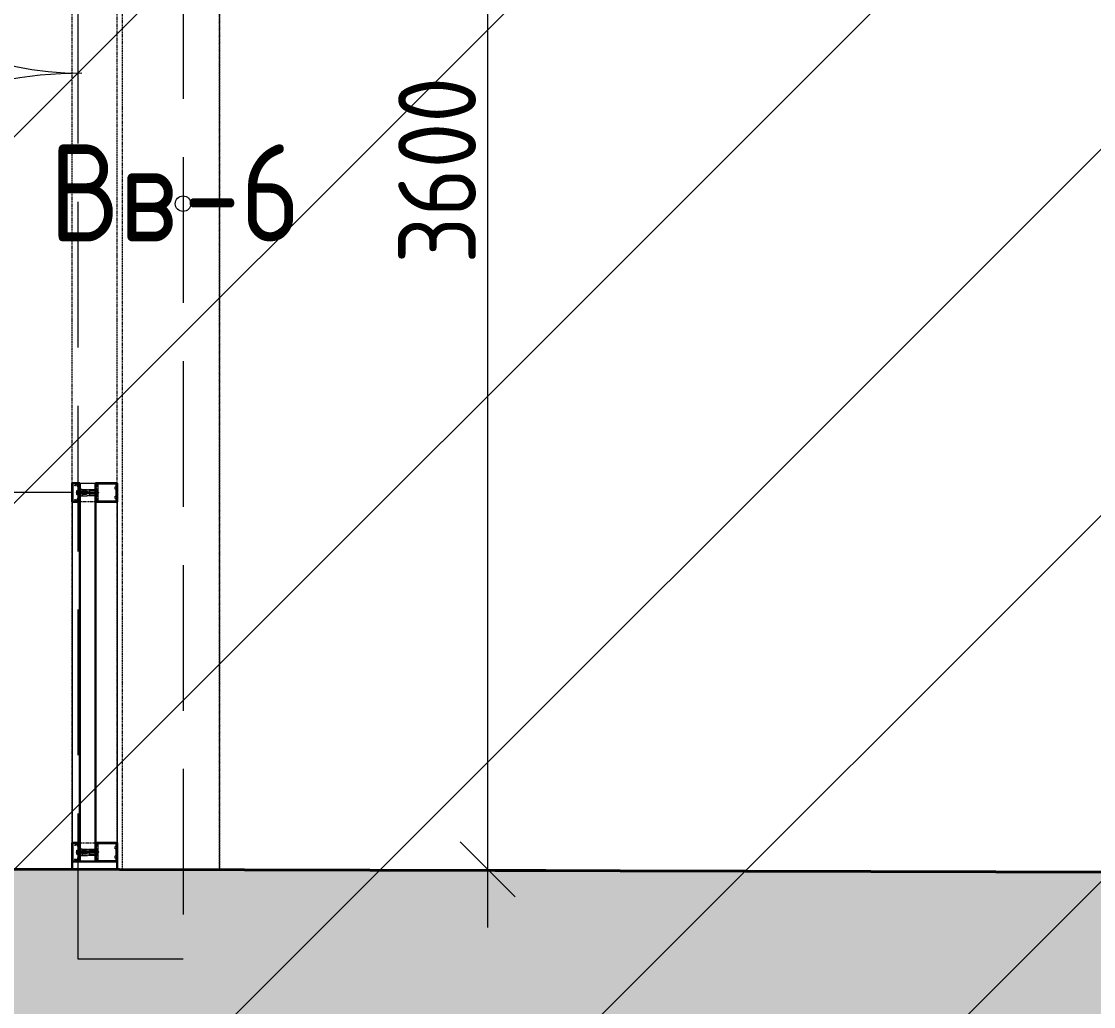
# Model space of a CAD drawing. Header units: millimetres. Extents: x -269164 to 430575, y -569542 to 36130.
# Drawn here: x 200067 to 202826, y -421911 to -419374 of the extents above; entities that cross this region are included whole.
import ezdxf

# ---------------------------------------------------------------- set-up
doc = ezdxf.new("R2010")
doc.units = ezdxf.units.MM
doc.linetypes.add('ADSK_Сверху', pattern=[4.5, 3, -1.5])
doc.linetypes.add('GOST2.303 4', pattern=[7, 5, -2, 0])
for name, color, linetype, lineweight in [('Витраж', 7, 'Continuous', 18), ('Двери', 7, 'Continuous', 18), ('Каркас', 7, 'Continuous', 18), ('Марки', 7, 'Continuous', 20), ('Панели витража', 7, 'Continuous', 18), ('Размеры', 7, 'Continuous', 9), ('Стены внутренние', 7, 'Continuous', 18), ('Узлы', 7, 'Continuous', 18)]:
    doc.layers.add(name, color=color, linetype=linetype, lineweight=lineweight)
doc.styles.add('GOST Common', font='GOST_Common.ttf', dxfattribs={"width": 0.9, "height": 200})
doc.styles.add('GOST Common_2', font='GOST_Common.ttf', dxfattribs={"width": 0.9, "height": 250})
doc.dimstyles.new('ADSK_Основной_2_мм_Округление_до_1_мм', dxfattribs={"dimscale": 304.8, "dimtxt": 201.142999, "dimasz": 0.463911, "dimexe": 0.492126, "dimexo": 0.492126, "dimgap": 0.098425, "dimtad": 1, "dimdec": 0, "dimdsep": 46, "dimtxsty": 'GOST Common', "dimblk1": 'OBLIQUE', "dimblk2": 'OBLIQUE', "dimsah": 1, "dimcen": 0.09, "dimdle": 0.492126, "dimazin": 2, "dimtfac": 1, "dimtdec": 4, "dimtix": 1, "dimtmove": 0, "dimatfit": 3, "dimfxl": 1, "dimtvp": 1, "dimtolj": 1, "dimtzin": 0, "dimlwd": 20, "dimlwe": 20, "dimarcsym": 2})

# ---------------------------------------------------------------- blocks, each defined once
blk = doc.blocks.new('Прямоугольный импост - Зазор 20х116мм-1859005-03 План 3-го этажа маркировочный')
at = {"layer": 'Витраж', "color": 253, "linetype": 'ADSK_Сверху', "true_color": 0xaaaaaa}
for p, q in [((22014.7, 10010.5), (22014.7, 10034.5)), ((22130.7, 10010.5), (22130.7, 10034.5)), ((22014.7, 9108.5), (22014.7, 9132.5)), ((22130.7, 9108.5), (22130.7, 9132.5))]:
    blk.add_line(p, q, dxfattribs=at)
blk = doc.blocks.new('Прямоугольный импост - Зазор 20х116мм-2336938-03 План 3-го этажа маркировочный')
at = {"layer": 'Витраж', "color": 253, "linetype": 'ADSK_Сверху', "true_color": 0xaaaaaa}
for p, q in [((22014.7, 11930.5), (22014.7, 11954.5)), ((22130.7, 11930.5), (22130.7, 11954.5)), ((22014.7, 10034.5), (22014.7, 10058.5)), ((22130.7, 10034.5), (22130.7, 10058.5))]:
    blk.add_line(p, q, dxfattribs=at)
blk = doc.blocks.new('Прямоугольный импост - Зазор 20х116мм-1854064-03 План 3-го этажа маркировочный')
at = {"layer": 'Витраж', "color": 253, "linetype": 'ADSK_Сверху', "true_color": 0xaaaaaa}
for p, q in [((0, 76), (-20, 76)), ((-20, 76), (-20, 20)), ((0, -40), (0, 76)), ((-20, -20), (-20, -40)), ((-20, -40), (0, -40))]:
    blk.add_line(p, q, dxfattribs=at)
blk = doc.blocks.new('Системная панель - ADSK_Cтеклопакет_40мм-1857743-03 План 3-го этажа маркировочный')
at = {"layer": 'Панели витража', "color": 253, "linetype": 'ADSK_Сверху', "true_color": 0xaaaaaa}
for p, q in [((11.90625, 20), (-11.90625, 20)), ((-11.90625, -20), (-11.90625, 20)), ((11.90625, 20), (11.90625, -20)), ((-11.90625, -20), (11.90625, -20))]:
    blk.add_line(p, q, dxfattribs=at)
blk = doc.blocks.new('Системная панель - ADSK_Cтеклопакет_40мм-2336941-03 План 3-го этажа маркировочный')
at = {"layer": 'Панели витража', "color": 253, "linetype": 'ADSK_Сверху', "true_color": 0xaaaaaa}
for p, q in [((-936, 20), (-959.8125, 20)), ((-959.8125, -20), (-959.8125, 20)), ((959.8125, 20), (936, 20)), ((959.8125, 20), (959.8125, -20)), ((-959.8125, -20), (-936, -20)), ((936, -20), (959.8125, -20))]:
    blk.add_line(p, q, dxfattribs=at)
blk = doc.blocks.new('Прямоугольный импост - 48х116мм простой-2336940-03 План 3-го этажа маркировочный')
at = {"layer": 'Витраж', "color": 253, "linetype": 'ADSK_Сверху', "true_color": 0xaaaaaa}
for p, q in [((22130.7, 11930.5), (22014.7, 11930.5)), ((22014.7, 10058.5), (22014.7, 11930.5)), ((22130.7, 10058.5), (22130.7, 11930.5)), ((22014.7, 10058.5), (22130.7, 10058.5))]:
    blk.add_line(p, q, dxfattribs=at)
blk = doc.blocks.new('Прямоугольный импост - 48х116мм-1857750-03 План 3-го этажа маркировочный')
at = {"layer": 'Витраж', "color": 253, "linetype": 'ADSK_Сверху', "true_color": 0xaaaaaa}
for p, q in [((-24, 76), (24, 76)), ((24, -40), (-24, -40))]:
    blk.add_line(p, q, dxfattribs=at)
blk = doc.blocks.new('Системная панель - ADSK_Cтеклопакет_40мм-1859003-03 План 3-го этажа маркировочный')
at = {"layer": 'Панели витража', "color": 253, "linetype": 'ADSK_Сверху', "true_color": 0xaaaaaa}
for p, q in [((-439, 20), (-462.8125, 20)), ((-462.8125, -20), (-462.8125, 20)), ((462.8125, 20), (439, 20)), ((462.8125, 20), (462.8125, -20)), ((-462.8125, -20), (-439, -20)), ((439, -20), (462.8125, -20))]:
    blk.add_line(p, q, dxfattribs=at)
blk = doc.blocks.new('Прямоугольный импост - 48х116мм простой-1856225-03 План 3-го этажа маркировочный')
at = {"layer": 'Витраж', "color": 253, "linetype": 'ADSK_Сверху', "true_color": 0xaaaaaa}
for p, q in [((22130.7, 10010.5), (22014.7, 10010.5)), ((22014.7, 9132.5), (22014.7, 10010.5)), ((22130.7, 9132.5), (22130.7, 10010.5)), ((22014.7, 9132.5), (22130.7, 9132.5))]:
    blk.add_line(p, q, dxfattribs=at)
blk = doc.blocks.new('Прямоугольный импост - 48х116мм-V5-03 План 3-го этажа маркировочный')
at = {"layer": 'Витраж', "color": 253, "linetype": 'ADSK_Сверху', "true_color": 0xaaaaaa}
for p, q in [((-24, 20), (-24, 76)), ((-24, 76), (24, 76)), ((-24, -40), (-24, -20)), ((24, -40), (-24, -40))]:
    blk.add_line(p, q, dxfattribs=at)
blk = doc.blocks.new('Прямоугольный импост - Зазор 20х116мм-1858188-03 План 3-го этажа маркировочный')
at = {"layer": 'Витраж', "color": 253, "linetype": 'ADSK_Сверху', "true_color": 0xaaaaaa}
for p, q in [((22014.7, 9064.5), (22014.7, 9108.5)), ((22130.7, 9064.5), (22130.7, 9108.5)), ((22014.7, 9064.5), (22130.7, 9064.5))]:
    blk.add_line(p, q, dxfattribs=at)
blk = doc.blocks.new('Системная панель - ADSK_Cтеклопакет_40мм-1856745-03 План 3-го этажа маркировочный')
at = {"layer": 'Панели витража', "lineweight": 30}
for p, q in [((11.90625, 20), (-11.90625, 20)), ((-11.90625, 20), (-11.90625, -20)), ((11.90625, -20), (11.90625, 20)), ((-11.90625, -20), (11.90625, -20))]:
    blk.add_line(p, q, dxfattribs=at)
blk = doc.blocks.new('Прямоугольный импост - 48х116-1503859-03 План 3-го этажа маркировочный')
at = {"layer": 'Узлы'}
for p, q in [((-24, 76.5), (-24, 20.5)), ((24, 76.5), (-24, 76.5)), ((-21.5, 23), (-21.5, 74)), ((-21.5, 74), (-16.6, 74)), ((-15.1, 72.4), (-15.1, 70.9)), ((-15.1, 70.9), (-9.2, 70.9)), ((-9.2, 70.9), (-9.2, 72.4)), ((-7.6, 74), (7.6, 74)), ((9.2, 72.4), (9.2, 70.9)), ((9.2, 70.9), (15.1, 70.9)), ((15.1, 70.9), (15.1, 72.4)), ((16.6, 74), (21.5, 74)), ((21.5, 74), (21.5, 23)), ((24, 20.5), (24, 76.5)), ((-24, 20.5), (-18.1, 20.5)), ((-21, 23), (-21.5, 23)), ((-21, 26.1), (-21, 23)), ((-4.1, 26.8), (-20.2, 26.8)), ((-17.2, 24.3), (-15.8, 24.3)), ((-15, 20.5), (-11.8, 20.5)), ((-11, 21.3), (-11, 23.5)), ((-10.5, 24.3), (-10.5, 22.4)), ((-10.2, 24.3), (-5.9, 24.3)), ((-9.7, 21.7), (-8, 21.7)), ((-8, 21.7), (-8, 2.5)), ((-8, -14.1), (-8, 0)), ((-7.7, 2.2), (-6.7, 2.2)), ((-6.7, 0.3), (-7.7, 0.3)), ((-6.4, 2), (-6.4, 0.6)), ((-5.4, 5.1), (-5.4, 22.8)), ((-3.5, 5.1), (-5.4, 5.1)), ((-5.1, 23.5), (-5.1, 21.3)), ((-4.3, 20.5), (-0.8, 20.5)), ((-2.6, 23.8), (-2.6, 25.3)), ((2.6, 23.8), (-2.6, 23.8)), ((-2.5, -1.3), (-1.1, 4.3)), ((-0.8, 20.5), (0, 21.3)), ((0, 21.3), (0.8, 20.5)), ((0.8, 20.5), (4.3, 20.5)), ((1.1, 4.3), (2.5, -1.3)), ((2.6, 25.3), (2.6, 23.8)), ((5.4, 5.1), (3.5, 5.1)), ((20.2, 26.8), (4.1, 26.8)), ((5.1, 21.3), (5.1, 23.5)), ((5.4, 22.8), (5.4, 5.1)), ((5.9, 24.3), (10.2, 24.3)), ((6.4, 0.6), (6.4, 2)), ((6.7, 2.2), (7.7, 2.2)), ((7.7, 0.3), (6.7, 0.3)), ((8, 2.5), (8, 21.7)), ((8, 21.7), (9.7, 21.7)), ((8, -14.1), (8, 0)), ((10.5, 22.4), (10.5, 24.3)), ((11, 23.5), (11, 21.3)), ((11.8, 20.5), (15, 20.5)), ((15.8, 24.3), (17.2, 24.3)), ((18.1, 20.5), (24, 20.5)), ((21, 23), (21, 26.1)), ((21.5, 23), (21, 23)), ((-24, -20), (-24, -24.7)), ((-24, -27.3), (-24, -39.5)), ((-21.4, -19.5), (-23.5, -19.5)), ((-23.2, -25.5), (-22.2, -25.5)), ((-22, -25.7), (-22.5, -25.7)), ((-18.3, -23.3), (-20.5, -23.3)), ((-18.9, -28.9), (-18.9, -25.5)), ((-18.9, -25.5), (-16, -25.5)), ((-5.7, -19.5), (-17.4, -19.5)), ((-14.5, -24), (-14.5, -22)), ((-14.5, -22), (-8.3, -22)), ((-8.3, -22), (-7.6, -22.7)), ((-6.9, -14.1), (-8, -14.1)), ((-0.4, -22.7), (-7.6, -22.7)), ((-6.9, -14.1), (-6.6, -14.5)), ((-6.6, -14.5), (-6.2, -14.1)), ((-6.2, -14.1), (-4.3, -14.1)), ((-5.3, -19.1), (-5.7, -19.5)), ((-5, -19.5), (-5.3, -19.1)), ((5, -19.5), (-5, -19.5)), ((-2.4, -0.9), (-4.9, -3.8)), ((-4.9, -3.8), (-4.9, -14.1)), ((-4.9, -3.8), (4.9, -3.8)), ((-4.3, -14.1), (-3.9, -14.5)), ((-3.9, -14.5), (-3.6, -14.1)), ((-3.6, -14.1), (-2.5, -14.1)), ((-2.5, -14.1), (-2.5, -1.1)), ((2.4, -0.9), (-2.4, -0.9)), ((-0.4, -22.7), (0, -22.3)), ((0, -22.3), (0.4, -22.7)), ((7.6, -22.7), (0.4, -22.7)), ((4.9, -3.8), (2.4, -0.9)), ((2.5, -1.3), (2.5, -14.1)), ((2.5, -14.1), (3.6, -14.1)), ((3.6, -14.1), (3.9, -14.5)), ((3.9, -14.5), (4.3, -14.1)), ((4.3, -14.1), (6.2, -14.1)), ((4.9, -3.8), (4.9, -14.1)), ((5.3, -19.1), (5, -19.5)), ((5.7, -19.5), (5.3, -19.1)), ((17.4, -19.5), (5.7, -19.5)), ((6.2, -14.1), (6.6, -14.5)), ((6.6, -14.5), (6.9, -14.1)), ((8, -14.1), (6.9, -14.1)), ((7.6, -22.7), (8.3, -22)), ((8.3, -22), (14.5, -22)), ((14.5, -22), (14.5, -24)), ((16, -25.5), (18.9, -25.5)), ((17, -22), (17, -21.8)), ((20.5, -23.3), (18.3, -23.3)), ((18.9, -25.5), (18.9, -28.9)), ((23.5, -19.5), (21.4, -19.5)), ((21.8, -21.8), (21.8, -22)), ((22.5, -25.7), (22, -25.7)), ((22.2, -25.5), (23.2, -25.5)), ((24, -24.7), (24, -20)), ((24, -39.5), (24, -27.3)), ((-24, -39.5), (24, -39.5)), ((-22.7, -38.2), (-22.7, -27.8)), ((-22.7, -27.8), (-22, -27.8)), ((-7.4, -38.2), (-22.7, -38.2)), ((-21.8, -28), (-19.1, -32.6)), ((-17.4, -31.6), (-18.9, -28.9)), ((0, -38), (-7.4, -38.2)), ((15.9, -38.2), (0, -38)), ((22.7, -38.2), (15.9, -38.2)), ((18.9, -28.9), (17.4, -31.6)), ((19.1, -32.6), (21.8, -28)), ((22, -27.8), (22.7, -27.8)), ((22.7, -27.8), (22.7, -38.2))]:
    blk.add_line(p, q, dxfattribs=at)
at = {"layer": 'Узлы', "lineweight": 9}
for p, q in [((0, 28.9), (-2.4, 26.5)), ((2.4, 26.5), (0, 28.9)), ((-2.4, 26.5), (-2.4, -0.9)), ((2.4, -0.9), (2.4, 26.5)), ((-8, -19.5), (-8, -14.1)), ((-6.3, -23.7), (-6.3, -22.7)), ((6.4, -23.7), (-6.3, -23.7)), ((-5.2, -27.2), (-5.2, -23.7)), ((-5.1, -27.3), (5.1, -27.3)), ((-2.6, -27.2), (-2.6, -23.7)), ((-2.5, -14.1), (-2.5, -19.5)), ((2.5, -14.1), (2.5, -19.5)), ((2.6, -27.2), (2.6, -23.7)), ((5.2, -27.2), (5.2, -23.7)), ((6.4, -22.7), (6.4, -23.7)), ((8, -14.1), (8, -19.5)), ((3.9, -28.1), (-3.9, -28.1))]:
    blk.add_line(p, q, dxfattribs=at)
at = {"layer": 'Узлы'}
for centre, radius, start, end in [((-16.6, 72.4), 1.52, 0, 90), ((-7.6, 72.4), 1.52, 90, 180), ((7.6, 72.4), 1.52, 0, 90), ((16.6, 72.4), 1.52, 90, 180), ((-20.2, 26.1), 0.762, 90, 180), ((-17.2, 23), 1.27, 90, 180), ((-16.2, 22.8), 2.29, 180, 225.1897), ((-18.1, 20.9), 0.381, 270, 45.1897), ((-15.8, 23), 1.27, 0, 90), ((-15, 20.9), 0.381, 134.8103, 270), ((-16.9, 22.8), 2.29, 314.8103, 0), ((-11.8, 21.3), 0.762, 270, 0), ((-10.2, 23.5), 0.762, 90, 180), ((-9.7, 22.4), 0.762, 180, 270), ((-7.7, 2.5), 0.254, 180, 270), ((-7.7, 0), 0.254, 90, 180), ((-6.9, 22.8), 1.52, 360, 90), ((-6.7, 2), 0.254, 360, 90), ((-6.7, 0.6), 0.254, 270, 360), ((-5.9, 23.5), 0.762, 0, 90), ((-4.3, 21.3), 0.762, 180, 270), ((-4.1, 25.3), 1.52, 360, 90), ((0, 4), 3.63, 17.5064, 162.4936), ((0, 4), 1.09, 15, 165), ((4.1, 25.3), 1.52, 90, 180), ((4.3, 21.3), 0.762, 270, 0), ((5.9, 23.5), 0.762, 90, 180), ((6.9, 22.8), 1.52, 90, 180), ((6.7, 2), 0.254, 90, 180), ((6.7, 0.6), 0.254, 180, 270), ((7.7, 2.5), 0.254, 270, 0), ((7.7, 0), 0.254, 0, 90), ((9.7, 22.4), 0.762, 270, 0), ((10.2, 23.5), 0.762, 0, 90), ((11.8, 21.3), 0.762, 180, 270), ((15.8, 23), 1.27, 90, 180), ((16.9, 22.8), 2.29, 180, 225.1897), ((15, 20.9), 0.381, 270, 45.1897), ((17.2, 23), 1.27, 0, 90), ((18.1, 20.9), 0.381, 134.8103, 270), ((16.2, 22.8), 2.29, 314.8103, 0), ((20.2, 26.1), 0.762, 0, 90), ((-23.5, -20), 0.508, 90, 180), ((-23.2, -24.7), 0.762, 180, 270), ((-22.5, -27.3), 1.52, 90, 180), ((-22.2, -26.8), 1.27, 288.6629, 90), ((-22, -26.8), 1.02, 270, 90), ((-19.5, -21.8), 2.29, 134.8103, 180), ((-20.5, -22), 1.27, 180, 270), ((-21.4, -19.9), 0.381, 314.8103, 90), ((-18.3, -22), 1.27, 270, 0), ((-17.4, -19.9), 0.381, 90, 225.1897), ((-19.3, -21.8), 2.29, 0, 45.1897), ((-16, -24), 1.52, 270, 0), ((16, -24), 1.52, 180, 270), ((19.3, -21.8), 2.29, 134.8103, 180), ((18.3, -22), 1.27, 180, 270), ((17.4, -19.9), 0.381, 314.8103, 90), ((20.5, -22), 1.27, 270, 0), ((21.4, -19.9), 0.381, 90, 225.1897), ((22.2, -26.8), 1.27, 90, 251.3371), ((22, -26.8), 1.02, 90, 270), ((19.5, -21.8), 2.29, 0, 45.1897), ((22.5, -27.3), 1.52, 360, 90), ((23.2, -24.7), 0.762, 270, 0), ((23.5, -20), 0.508, 0, 90), ((-18.3, -32.1), 1.02, 210, 30), ((18.3, -32.1), 1.02, 150, 330)]:
    blk.add_arc(centre, radius, start, end, dxfattribs=at)
at = {"layer": 'Узлы', "lineweight": 9}
for centre, radius, start, end in [((-3.9, -26.7), 1.38, 200.9416, 339.0732), ((0, -23.9), 4.19, 234.2873, 305.7127), ((3.9, -26.7), 1.38, 200.9416, 339.0732)]:
    blk.add_arc(centre, radius, start, end, dxfattribs=at)
blk = doc.blocks.new('Прямоугольный импост - 48х116мм-1856723-03 План 3-го этажа маркировочный')
at = {"layer": 'Витраж', "lineweight": 30}
for p, q in [((-24, 20), (-24, 76)), ((-24, 76), (24, 76)), ((24, 76), (24, 20)), ((-0.1875, 20), (-24, 20)), ((-0.1875, -20), (-0.1875, 20)), ((24, 20), (0.1875, 20)), ((0.1875, 20), (0.1875, -20)), ((-24, -40), (-24, -20)), ((-24, -20), (-0.1875, -20)), ((0.1875, -20), (24, -20)), ((24, -20), (24, -40)), ((24, -40), (-24, -40))]:
    blk.add_line(p, q, dxfattribs=at)
blk = doc.blocks.new('Прямоугольный импост - Зазор 20х116мм-1839984-03 План 3-го этажа маркировочный')
at = {"layer": 'Витраж', "lineweight": 30}
for p, q in [((0, 76), (-20, 76)), ((-20, 76), (-20, -40)), ((0, -40), (0, 76)), ((-20, -40), (0, -40))]:
    blk.add_line(p, q, dxfattribs=at)
blk = doc.blocks.new('Системная панель - ADSK_Cтеклопакет_40мм-1856757-03 План 3-го этажа маркировочный')
at = {"layer": 'Панели витража', "lineweight": 30}
for p, q in [((462.8125, 20), (-462.8125, 20)), ((-462.8125, 20), (-462.8125, -20)), ((462.8125, -20), (462.8125, 20)), ((-462.8125, -20), (462.8125, -20))]:
    blk.add_line(p, q, dxfattribs=at)
blk = doc.blocks.new('Прямоугольный импост - 48х116мм-1840198-03 План 3-го этажа маркировочный')
at = {"layer": 'Витраж'}
for p, q in [((22034.7, 10058.5), (22074.7, 10058.5)), ((22014.7, 10010.5), (22014.7, 9132.5)), ((22130.7, 10010.5), (22130.7, 9132.5))]:
    blk.add_line(p, q, dxfattribs=at)
blk = doc.blocks.new('Дверь-Витраж-Двойная-Витрина - Дв-6-2336945-03 План 3-го этажа маркировочный')
at = {"layer": 'Двери'}
for p, q in [((-959.8125, 40), (-959.8125, 1095.175)), ((959.8125, 40), (959.8125, 855.55))]:
    blk.add_line(p, q, dxfattribs=at)
for centre, radius, start, end in [((-959.8125, 15.55), 1079.625, 0, 90), ((959.8125, 15.55), 840, 90, 180)]:
    blk.add_arc(centre, radius, start, end, dxfattribs=at)
blk = doc.blocks.new('ADSK_Марка_Стена - Экземпляр_ADSK_Позиция-74353-03 План 3-го этажа маркировочный')
at = {"layer": 'Марки', "lineweight": 9}
blk.add_circle((0, 0), 0.2, dxfattribs=at)
blk = doc.blocks.new('_Oblique')
at = {"color": 0, "linetype": 'ByBlock', "lineweight": -2}
blk.add_line((-0.5, -0.5), (0.5, 0.5), dxfattribs=at)
blk = doc.blocks.new('*D10017')
at = {"layer": 'Defpoints', "color": 0, "lineweight": 40, "transparency": 16777216}
for p in [(200737.6, -417957.5), (200737.6, -421557.5), (201266.7, -421557.5)]:
    blk.add_point(p, dxfattribs=at)
at = {"layer": 'Размеры', "color": 0, "lineweight": 20, "transparency": 16777216}
for p, q in [((201266.7, -417807.5), (201266.7, -421707.5)), ((200887.6, -417957.5), (201416.7, -417957.5)), ((200887.6, -421557.5), (201416.7, -421557.5))]:
    blk.add_line(p, q, dxfattribs=at)
at = {"layer": 'Размеры', "color": 0, "lineweight": 20, "transparency": 16777216, "xscale": 141.4, "yscale": 141.4, "zscale": 141.4}
for p, rotation in [((201266.7, -417957.5), 90), ((201266.7, -421557.5), 270)]:
    blk.add_blockref('_Oblique', p, dxfattribs=dict(at, rotation=rotation))
at = {"layer": 'Размеры', "color": 0, "lineweight": 20, "transparency": 16777216, "insert": (201136.7, -419757.5), "char_height": 200, "width": 605.475, "attachment_point": 5, "rotation": 90, "style": 'GOST Common'}
blk.add_mtext('\\A1;3600', dxfattribs=at)

msp = doc.modelspace()

# ---------------------------------------------------------------- hatches: boundary and pattern name
at = {"lineweight": 13, "true_color": 0x636466}
h = msp.add_hatch(dxfattribs=at)
h.set_pattern_fill('ANSI31', color=251, scale=210)
h.set_pattern_definition([(45, (-1914008.9, -109463.3), (-471.46345, 471.46345), [])])
h.paths.add_polyline_path([(234958.19, -379662.32), (191467.82, -379662.32), (191467.82, -437206.01), (234958.19, -437206.01)])
at = {"layer": 'Стены внутренние', "true_color": 0xc0c0c0}
h = msp.add_hatch(color=9, dxfattribs=at)
h.paths.add_polyline_path([(220305.97, -421990.5), (220303.14, -421610.49), (214126.17, -421594.16), (214125.16, -421974.16), (220248.21, -421990.35)])
h.paths.add_polyline_path([(212625.17, -421970.2), (212625.99, -421590.2), (208077.14, -421578.18), (208076.14, -421958.17), (211751.34, -421967.89)])
h.paths.add_polyline_path([(206533.18, -421954.1), (206533.18, -421574.09), (205555.17, -421571.51), (205555.17, -421951.51)])
h.paths.add_polyline_path([(204054.17, -421947.54), (204054.99, -421567.54), (197068.18, -421549.08), (197067.17, -421929.07), (203726.36, -421946.68)])
h.paths.add_polyline_path([(195521.88, -421924.99), (195522.89, -421544.99), (193346.25, -421539.24), (193345.24, -421919.24), (194979.68, -421923.56)])
h.paths.add_polyline_path([(191845.25, -421915.27), (191845.25, -421535.27), (188699, -421526.95), (188698, -421906.95)])
h.paths.add_polyline_path([(187164.01, -421902.9), (187164.01, -421522.9), (186315.93, -421520.65), (186316.67, -421900.66), (187139.3, -421902.83)])

# ---------------------------------------------------------------- linework, layer by layer
at = {"layer": 'Каркас', "color": 253, "linetype": 'ADSK_Сверху', "true_color": 0xb2b2b2}
for p, q in [((200326.38, -417318.21), (200326.38, -421557.69)), ((200576.38, -421558.35), (200576.38, -417318.21)), ((200326.38, -421557.69), (200576.38, -421558.35))]:
    msp.add_line(p, q, dxfattribs=at)
at = {"layer": 'Каркас', "color": 253, "linetype": 'ADSK_Сверху', "true_color": 0xaaaaaa}
for p, q in [((200326.38, -417318.21), (200326.38, -421557.69)), ((200576.38, -417318.21), (200576.38, -421558.35)), ((200576.38, -421558.35), (200326.38, -421557.69))]:
    msp.add_line(p, q, dxfattribs=at)
at = {"layer": 'Каркас', "color": 30, "linetype": 'GOST2.303 4', "ltscale": 75, "true_color": 0xf26722}
msp.add_lwpolyline([(200213.17, -417623.95), (200483.17, -417623.95), (200483.17, -421788.69), (200213.17, -421788.69), (200213.17, -417623.95)], dxfattribs=at)
at = {"layer": 'Стены внутренние', "lineweight": 40}
msp.add_line((204055.17, -421567.54), (197045.78, -421549.02), dxfattribs=at)
at = {"layer": 'Стены внутренние', "color": 253, "linetype": 'ADSK_Сверху', "true_color": 0xaaaaaa}
msp.add_line((200313.63, -421557.65), (200237.63, -421557.45), dxfattribs=at)

# ---------------------------------------------------------------- block references
at = {"layer": 'Витраж', "color": 253, "linetype": 'ADSK_Сверху', "true_color": 0xaaaaaa}
for name in ['Прямоугольный импост - Зазор 20х116мм-2336938-03 План 3-го этажа маркировочный', 'Прямоугольный импост - 48х116мм простой-2336940-03 План 3-го этажа маркировочный', 'Прямоугольный импост - Зазор 20х116мм-1859005-03 План 3-го этажа маркировочный', 'Прямоугольный импост - 48х116мм простой-1856225-03 План 3-го этажа маркировочный', 'Прямоугольный импост - Зазор 20х116мм-1858188-03 План 3-го этажа маркировочный']:
    msp.add_blockref(name, (178182.91, -430621.92), dxfattribs=at)
at = {"layer": 'Витраж', "color": 253, "linetype": 'ADSK_Сверху', "true_color": 0xaaaaaa, "extrusion": (0, 0, -1), "rotation": 90.00000000000007}
for name, p in [('Прямоугольный импост - 48х116мм-1857750-03 План 3-го этажа маркировочный', (-200237.63, -420587.45)), ('Прямоугольный импост - 48х116мм-V5-03 План 3-го этажа маркировочный', (-200237.63, -421513.45))]:
    msp.add_blockref(name, p, dxfattribs=at)
at = {"layer": 'Витраж', "extrusion": (0, 0, -1), "rotation": 90.00000000000007}
for p in [(-200237.63, -420587.45), (-200237.63, -421513.45)]:
    msp.add_blockref('Прямоугольный импост - 48х116мм-1856723-03 План 3-го этажа маркировочный', p, dxfattribs=at)
at = {"layer": 'Витраж'}
msp.add_blockref('Прямоугольный импост - 48х116мм-1840198-03 План 3-го этажа маркировочный', (178182.91, -430621.92), dxfattribs=at)
at = {"layer": 'Витраж', "lineweight": 9, "extrusion": (0, 0, -1), "rotation": 90.00000000000007}
msp.add_blockref('Прямоугольный импост - 48х116-1503859-03 План 3-го этажа маркировочный', (-200237.13, -421513.45), dxfattribs=at)
at = {"layer": 'Витраж', "color": 253, "linetype": 'ADSK_Сверху', "true_color": 0xaaaaaa, "rotation": 269.9999999999999}
msp.add_blockref('Прямоугольный импост - Зазор 20х116мм-1854064-03 План 3-го этажа маркировочный', (200237.63, -421557.45), dxfattribs=at)
at = {"layer": 'Витраж', "rotation": 269.9999999999999}
msp.add_blockref('Прямоугольный импост - Зазор 20х116мм-1839984-03 План 3-го этажа маркировочный', (200237.63, -421557.45), dxfattribs=at)
at = {"layer": 'Двери', "rotation": 89.99999999999993}
msp.add_blockref('Дверь-Витраж-Двойная-Витрина - Дв-6-2336945-03 План 3-го этажа маркировочный', (200237.63, -419627.45), dxfattribs=at)
at = {"layer": 'Марки', "xscale": 99.99999999999993, "yscale": 99.99999999999993, "zscale": 99.99999999999993}
msp.add_blockref('ADSK_Марка_Стена - Экземпляр_ADSK_Позиция-74353-03 План 3-го этажа маркировочный', (200482.95, -419843.55), dxfattribs=at)
at = {"layer": 'Панели витража', "color": 253, "linetype": 'ADSK_Сверху', "true_color": 0xaaaaaa, "rotation": 89.99999999999993}
for name, p in [('Системная панель - ADSK_Cтеклопакет_40мм-2336941-03 План 3-го этажа маркировочный', (200237.63, -419627.45)), ('Системная панель - ADSK_Cтеклопакет_40мм-1859003-03 План 3-го этажа маркировочный', (200237.63, -421050.45)), ('Системная панель - ADSK_Cтеклопакет_40мм-1857743-03 План 3-го этажа маркировочный', (200237.63, -421525.55))]:
    msp.add_blockref(name, p, dxfattribs=at)
at = {"layer": 'Панели витража', "rotation": 89.99999999999993}
for name, p in [('Системная панель - ADSK_Cтеклопакет_40мм-1856757-03 План 3-го этажа маркировочный', (200237.63, -421050.45)), ('Системная панель - ADSK_Cтеклопакет_40мм-1856745-03 План 3-го этажа маркировочный', (200237.63, -421525.55))]:
    msp.add_blockref(name, p, dxfattribs=at)
at = {"layer": 'Узлы', "lineweight": 9, "extrusion": (0, 0, -1), "rotation": 90.00000000000007}
msp.add_blockref('Прямоугольный импост - 48х116-1503859-03 План 3-го этажа маркировочный', (-200237.13, -420587.45), dxfattribs=at)

# ---------------------------------------------------------------- texts
at = {"layer": 'Марки', "lineweight": 9, "char_height": 250, "attachment_point": 1, "style": 'GOST Common_2'}
for s, insert, width in [('Вв', (200138.87, -419690.57), 418.4809), ('-6', (200484.15, -419690.57), 389.6201)]:
    msp.add_mtext(s, dxfattribs=dict(at, insert=insert, width=width))

# ---------------------------------------------------------------- dimensions: what is measured, and where the dimension line sits
at = {"layer": 'Размеры', "lineweight": 20}
dim = msp.add_linear_dim(base=(201266.65, -421557.45), p1=(200737.63, -417957.45), p2=(200737.63, -421557.45), angle=90, dimstyle='ADSK_Основной_2_мм_Округление_до_1_мм', override={"dimpost": '<>', "dimfxl": 3600}, dxfattribs=at)
dim.commit()
dim.dimension.update_dxf_attribs({"geometry": '*D10017', "text_midpoint": (201136.65, -419757.45)})

doc.saveas('drawing.dxf')
